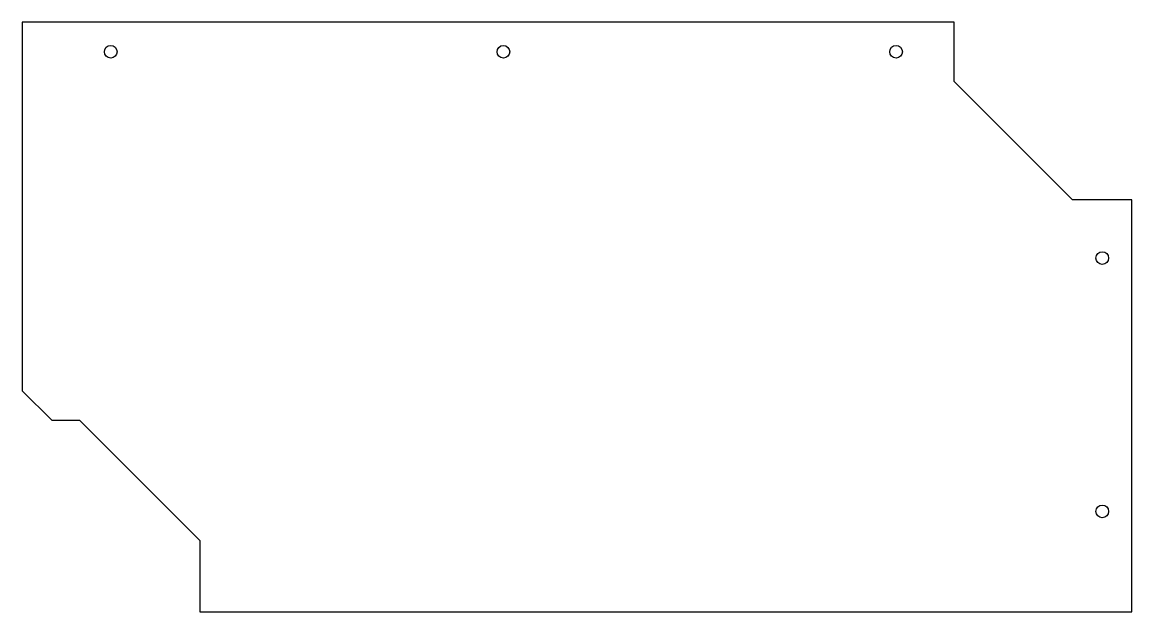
# Model space of a CAD drawing. Header units: millimetres. Extents: x -283 to 283, y -150 to 150.
import ezdxf

# ---------------------------------------------------------------- set-up
doc = ezdxf.new("R2010")
doc.units = ezdxf.units.MM
doc.layers.add('CUTOUTS', color=1, linetype='CONTINUOUS')
doc.layers.add('PERIMETER', color=5, linetype='CONTINUOUS')

msp = doc.modelspace()

# ---------------------------------------------------------------- linework, layer by layer
at = {"layer": 'CUTOUTS'}
for centre, radius in [((-237.5, 135), 3.23), ((-37.5, 135), 3.22), ((162.5, 135), 3.23), ((267.5, 30), 3.23), ((267.5, -99), 3.23)]:
    msp.add_circle(centre, radius, dxfattribs=at)
at = {"layer": 'PERIMETER'}
for p, q in [((-282.58, 150.08), (-282.58, -37.53)), ((192.08, 150.08), (-282.58, 150.08)), ((192.08, 119.83), (192.08, 150.08)), ((252.33, 59.57), (192.08, 119.83)), ((282.58, 59.57), (252.33, 59.57)), ((282.58, -150.07), (282.58, 59.57)), ((-282.58, -37.53), (-267.53, -52.57)), ((-267.53, -52.57), (-253.33, -52.57)), ((-253.33, -52.57), (-192.08, -113.83)), ((-192.08, -113.83), (-192.08, -150.07)), ((-192.08, -150.07), (282.58, -150.07))]:
    msp.add_line(p, q, dxfattribs=at)

doc.saveas('drawing.dxf')
